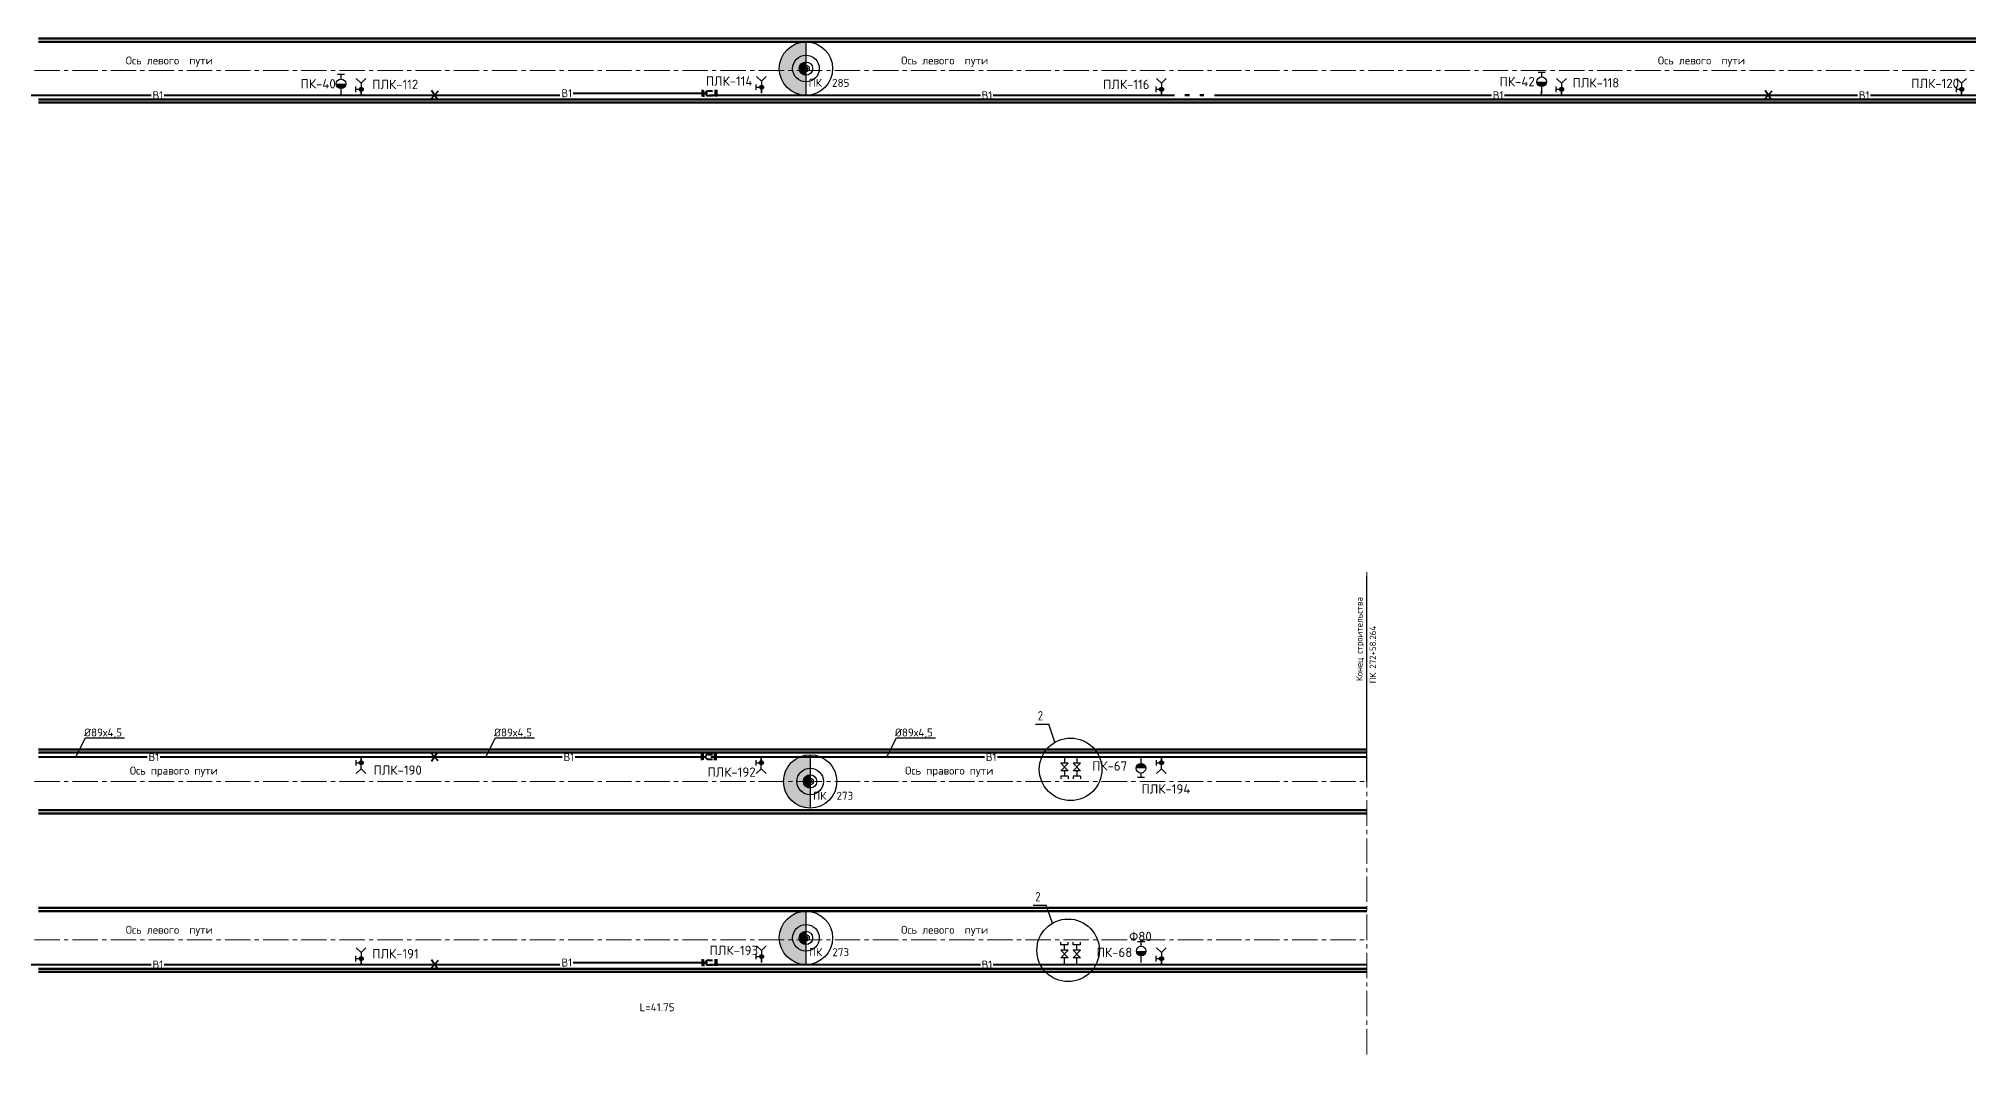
# Paper-space layout 'л2-л8' of a CAD drawing. Header units: millimetres. Extents: x 10032 to 18918, y -3051 to 627.
# Drawn here: x 12753 to 13476, y -206 to 175 of the extents above; entities that cross this region are included whole.
import ezdxf

# ---------------------------------------------------------------- set-up
doc = ezdxf.new("R2010")
doc.units = ezdxf.units.MM
doc.header["$LTSCALE"] = 0.5
doc.linetypes.add('CENTER2', pattern=[28.575, 19.05, -3.175, 3.175, -3.175])
for name, color, linetype in [('1_NADPIS', 7, 'Continuous'), ('3_RAZMER', 7, 'Continuous'), ('3_Текст', 7, 'Continuous'), ('ВК_надписи', 7, 'Continuous'), ('ВК_сети', 4, 'Continuous'), ('ГТ_ПК', 2, 'Continuous'), ('ГТ_ПК @ 0.25', 2, 'Continuous'), ('ГТ_ПК @ 0.5', 2, 'Continuous'), ('ГТ_ПК @ 1', 2, 'Continuous'), ('ГТ_ПК @ 2', 2, 'Continuous'), ('ГТ_ПК @ 4', 2, 'Continuous')]:
    doc.layers.add(name, color=color, linetype=linetype)
for name, color, linetype, lineweight in [('1_PK500', 5, 'Continuous', 35), ('А_Конструкции', 4, 'Continuous', 50), ('А_Текст', 255, 'Continuous', 20), ('АР_Оси', 242, 'CENTER2', 18)]:
    doc.layers.add(name, color=color, linetype=linetype, lineweight=lineweight)
doc.styles.add('RS-3-08', font='romans.shx', dxfattribs={"width": 0.8, "height": 3})
doc.styles.add('Стандарт ММП', font='isocpeur.ttf')

# ---------------------------------------------------------------- blocks, each defined once
blk = doc.blocks.new('ПК')
at = {"layer": 'ГТ_ПК'}
blk.add_hatch(color=0, dxfattribs=at).paths.add_polyline_path([(0, -2.5, 0.414214), (2.5, 0, 0.414214), (0, 2.5)])
at = {"layer": 'ГТ_ПК', "color": 0}
blk.add_line((0, -2.5), (0, 2.5), dxfattribs=at)
blk.add_circle((0, 0), 2.5, dxfattribs=at)
blk = doc.blocks.new('*U661')
at = {"layer": 'ГТ_ПК @ 0.25', "extrusion": (9.32183e-09, 7.72587e-22, 1), "xscale": 0.2500000000000061, "yscale": 0.2500000000000053, "zscale": 0.2500000000000053, "rotation": 180}
blk.add_blockref('ПК', (13040.2, 163.43, 0), dxfattribs=at)
at = {"layer": 'ГТ_ПК @ 0.5', "extrusion": (9.32183e-09, 7.72587e-22, 1), "xscale": 0.5000000000000188, "yscale": 0.5000000000000173, "zscale": 0.5000000000000173, "rotation": 180}
blk.add_blockref('ПК', (13040.2, 163.43, 0), dxfattribs=at)
at = {"layer": 'ГТ_ПК @ 1', "extrusion": (9.32183e-09, 7.72587e-22, 1), "rotation": 179.9999999999641}
blk.add_blockref('ПК', (13040.2, 163.43, 0), dxfattribs=at)
at = {"layer": 'ГТ_ПК @ 2', "extrusion": (9.32183e-09, 7.72587e-22, 1), "xscale": 2.000000000000075, "yscale": 2.000000000000069, "zscale": 2.000000000000069, "rotation": 180}
blk.add_blockref('ПК', (13040.2, 163.43, 0), dxfattribs=at)
at = {"layer": 'ГТ_ПК @ 4', "extrusion": (9.32183e-09, 7.72587e-22, 1), "xscale": 4.000000000000097, "yscale": 4.000000000000085, "zscale": 4.000000000000085, "rotation": 180}
blk.add_blockref('ПК', (13040.2, 163.43, 0), dxfattribs=at)
blk = doc.blocks.new('*U687')
at = {"layer": 'ГТ_ПК @ 0.25', "extrusion": (9.32183e-09, 7.72587e-22, 1), "xscale": 0.2500000000000061, "yscale": 0.2500000000000053, "zscale": 0.2500000000000053, "rotation": 180}
blk.add_blockref('ПК', (13041.76, -103.81, 0), dxfattribs=at)
at = {"layer": 'ГТ_ПК @ 0.5', "extrusion": (9.32183e-09, 7.72587e-22, 1), "xscale": 0.5000000000000188, "yscale": 0.5000000000000173, "zscale": 0.5000000000000173, "rotation": 180}
blk.add_blockref('ПК', (13041.76, -103.81, 0), dxfattribs=at)
at = {"layer": 'ГТ_ПК @ 1', "extrusion": (9.32183e-09, 7.72587e-22, 1), "rotation": 179.9999999999641}
blk.add_blockref('ПК', (13041.76, -103.81, 0), dxfattribs=at)
at = {"layer": 'ГТ_ПК @ 2', "extrusion": (9.32183e-09, 7.72587e-22, 1), "xscale": 2.000000000000075, "yscale": 2.000000000000069, "zscale": 2.000000000000069, "rotation": 180}
blk.add_blockref('ПК', (13041.76, -103.81, 0), dxfattribs=at)
at = {"layer": 'ГТ_ПК @ 4', "extrusion": (9.32183e-09, 7.72587e-22, 1), "xscale": 4.000000000000097, "yscale": 4.000000000000085, "zscale": 4.000000000000085, "rotation": 180}
blk.add_blockref('ПК', (13041.76, -103.81, 0), dxfattribs=at)
blk = doc.blocks.new('*U688')
at = {"layer": 'ГТ_ПК @ 0.25', "extrusion": (9.32183e-09, 7.72587e-22, 1), "xscale": 0.2500000000000061, "yscale": 0.2500000000000053, "zscale": 0.2500000000000053, "rotation": 180}
blk.add_blockref('ПК', (13040.2, -162.44, 0), dxfattribs=at)
at = {"layer": 'ГТ_ПК @ 0.5', "extrusion": (9.32183e-09, 7.72587e-22, 1), "xscale": 0.5000000000000188, "yscale": 0.5000000000000173, "zscale": 0.5000000000000173, "rotation": 180}
blk.add_blockref('ПК', (13040.2, -162.44, 0), dxfattribs=at)
at = {"layer": 'ГТ_ПК @ 1', "extrusion": (9.32183e-09, 7.72587e-22, 1), "rotation": 179.9999999999641}
blk.add_blockref('ПК', (13040.2, -162.44, 0), dxfattribs=at)
at = {"layer": 'ГТ_ПК @ 2', "extrusion": (9.32183e-09, 7.72587e-22, 1), "xscale": 2.000000000000075, "yscale": 2.000000000000069, "zscale": 2.000000000000069, "rotation": 180}
blk.add_blockref('ПК', (13040.2, -162.44, 0), dxfattribs=at)
at = {"layer": 'ГТ_ПК @ 4', "extrusion": (9.32183e-09, 7.72587e-22, 1), "xscale": 4.000000000000097, "yscale": 4.000000000000085, "zscale": 4.000000000000085, "rotation": 180}
blk.add_blockref('ПК', (13040.2, -162.44, 0), dxfattribs=at)

psp = doc.layouts.new('л2-л8')

# ---------------------------------------------------------------- hatches: boundary and pattern name
at = {"layer": 'ВК_сети', "ltscale": 0.5}
h = psp.add_hatch(color=1, dxfattribs=at)
h.paths.add_polyline_path([(12864.1084, 157.707), (12867.7084, 157.707, -0.09159777), (12867.5896, 157.0639), (12864.2273, 157.0639, -0.09159777)])
h.paths.add_polyline_path([(12864.2273, 157.0639), (12867.5896, 157.0639, -0.68812614)])
h = psp.add_hatch(color=1, dxfattribs=at)
h.paths.add_polyline_path([(12864.1084, 157.707), (12867.7084, 157.707, -0.09159777), (12867.5896, 157.0639), (12864.2273, 157.0639, -0.09159777)])
h.paths.add_polyline_path([(12864.2273, 157.0639), (12867.5896, 157.0639, -0.68812614)])
h = psp.add_hatch(color=5, dxfattribs=at)
h.paths.add_polyline_path([(12874.2201, 155.6481, -0.41421356), (12873.4701, 154.8981), (12873.4701, 155.6481)])
h.paths.add_polyline_path([(12874.2201, 155.6481), (12873.4701, 155.6481), (12873.4701, 156.3981, -0.41421356)])
h.paths.add_polyline_path([(12873.4701, 155.6481), (12873.4701, 154.8981, -0.58408052), (12872.8282, 156.0361)])
h.paths.add_polyline_path([(12873.4701, 156.3981), (12873.4701, 155.6481), (12872.8282, 156.0361, -0.26256208)])
h = psp.add_hatch(color=5, dxfattribs=at)
h.paths.add_polyline_path([(12874.2201, 155.6481, -0.41421356), (12873.4701, 154.8981), (12873.4701, 155.6481)])
h.paths.add_polyline_path([(12874.2201, 155.6481), (12873.4701, 155.6481), (12873.4701, 156.3981, -0.41421356)])
h.paths.add_polyline_path([(12873.4701, 155.6481), (12873.4701, 154.8981, -0.58408052), (12872.8282, 156.0361)])
h.paths.add_polyline_path([(12873.4701, 156.3981), (12873.4701, 155.6481), (12872.8282, 156.0361, -0.26256208)])
h = psp.add_hatch(color=5, dxfattribs=at)
h.paths.add_polyline_path([(13024.3027, 156.4233, -0.41421356), (13023.5527, 155.6733), (13023.5527, 156.4233)])
h.paths.add_polyline_path([(13024.3027, 156.4233), (13023.5527, 156.4233), (13023.5527, 157.1733, -0.41421356)])
h.paths.add_polyline_path([(13023.5527, 156.4233), (13023.5527, 155.6733, -0.58408052), (13022.9108, 156.8113)])
h.paths.add_polyline_path([(13023.5527, 157.1733), (13023.5527, 156.4233), (13022.9108, 156.8113, -0.26256208)])
h = psp.add_hatch(color=5, dxfattribs=at)
h.paths.add_polyline_path([(13174.2201, 155.6481, -0.41421356), (13173.4701, 154.8981), (13173.4701, 155.6481)])
h.paths.add_polyline_path([(13174.2201, 155.6481), (13173.4701, 155.6481), (13173.4701, 156.3981, -0.41421356)])
h.paths.add_polyline_path([(13173.4701, 155.6481), (13173.4701, 154.8981, -0.58408052), (13172.8282, 156.0361)])
h.paths.add_polyline_path([(13173.4701, 156.3981), (13173.4701, 155.6481), (13172.8282, 156.0361, -0.26256208)])
h = psp.add_hatch(color=1, dxfattribs=at)
h.paths.add_polyline_path([(13314.191, 158.4823), (13317.791, 158.4823, -0.09159777), (13317.6722, 157.8392), (13314.3099, 157.8392, -0.09159777)])
h.paths.add_polyline_path([(13314.3099, 157.8392), (13317.6722, 157.8392, -0.68812614)])
h = psp.add_hatch(color=1, dxfattribs=at)
h.paths.add_polyline_path([(13314.191, 158.4823), (13317.791, 158.4823, -0.09159777), (13317.6722, 157.8392), (13314.3099, 157.8392, -0.09159777)])
h.paths.add_polyline_path([(13314.3099, 157.8392), (13317.6722, 157.8392, -0.68812614)])
h = psp.add_hatch(color=5, dxfattribs=at)
h.paths.add_polyline_path([(13324.2201, 155.6481, -0.41421356), (13323.4701, 154.8981), (13323.4701, 155.6481)])
h.paths.add_polyline_path([(13324.2201, 155.6481), (13323.4701, 155.6481), (13323.4701, 156.3981, -0.41421356)])
h.paths.add_polyline_path([(13323.4701, 155.6481), (13323.4701, 154.8981, -0.58408052), (13322.8282, 156.0361)])
h.paths.add_polyline_path([(13323.4701, 156.3981), (13323.4701, 155.6481), (13322.8282, 156.0361, -0.26256208)])
h = psp.add_hatch(color=5, dxfattribs=at)
h.paths.add_polyline_path([(13474.2201, 155.6481, -0.41421356), (13473.4701, 154.8981), (13473.4701, 155.6481)])
h.paths.add_polyline_path([(13474.2201, 155.6481), (13473.4701, 155.6481), (13473.4701, 156.3981, -0.41421356)])
h.paths.add_polyline_path([(13473.4701, 155.6481), (13473.4701, 154.8981, -0.58408052), (13472.8282, 156.0361)])
h.paths.add_polyline_path([(13473.4701, 156.3981), (13473.4701, 155.6481), (13472.8282, 156.0361, -0.26256208)])
h = psp.add_hatch(color=5, dxfattribs=at)
h.paths.add_polyline_path([(12874.2201, -96.8013, 0.41421356), (12873.4701, -96.0513), (12873.4701, -96.8013)])
h.paths.add_polyline_path([(12874.2201, -96.8013), (12873.4701, -96.8013), (12873.4701, -97.5513, 0.41421356)])
h.paths.add_polyline_path([(12873.4701, -96.8013), (12873.4701, -96.0513, 0.58408052), (12872.8282, -97.1893)])
h.paths.add_polyline_path([(12873.4701, -97.5513), (12873.4701, -96.8013), (12872.8282, -97.1893, 0.26256208)])
h = psp.add_hatch(color=5, dxfattribs=at)
h.paths.add_polyline_path([(13024.2201, -96.8013, 0.41421356), (13023.4701, -96.0513), (13023.4701, -96.8013)])
h.paths.add_polyline_path([(13024.2201, -96.8013), (13023.4701, -96.8013), (13023.4701, -97.5513, 0.41421356)])
h.paths.add_polyline_path([(13023.4701, -96.8013), (13023.4701, -96.0513, 0.58408052), (13022.8282, -97.1893)])
h.paths.add_polyline_path([(13023.4701, -97.5513), (13023.4701, -96.8013), (13022.8282, -97.1893, 0.26256208)])
h = psp.add_hatch(color=1, dxfattribs=at)
h.paths.add_polyline_path([(13163.9584, -98.8603), (13167.5584, -98.8603, 0.09159777), (13167.4396, -98.2171), (13164.0773, -98.2171, 0.09159777)])
h.paths.add_polyline_path([(13164.0773, -98.2171), (13167.4396, -98.2171, 0.68812614)])
h = psp.add_hatch(color=1, dxfattribs=at)
h.paths.add_polyline_path([(13163.9584, -98.8603), (13167.5584, -98.8603, 0.09159777), (13167.4396, -98.2171), (13164.0773, -98.2171, 0.09159777)])
h.paths.add_polyline_path([(13164.0773, -98.2171), (13167.4396, -98.2171, 0.68812614)])
h = psp.add_hatch(color=5, dxfattribs=at)
h.paths.add_polyline_path([(13174.2201, -96.8013, 0.41421356), (13173.4701, -96.0513), (13173.4701, -96.8013)])
h.paths.add_polyline_path([(13174.2201, -96.8013), (13173.4701, -96.8013), (13173.4701, -97.5513, 0.41421356)])
h.paths.add_polyline_path([(13173.4701, -96.8013), (13173.4701, -96.0513, 0.58408052), (13172.8282, -97.1893)])
h.paths.add_polyline_path([(13173.4701, -97.5513), (13173.4701, -96.8013), (13172.8282, -97.1893, 0.26256208)])
h = psp.add_hatch(color=5, dxfattribs=at)
h.paths.add_polyline_path([(12874.2201, -170.2246, -0.41421356), (12873.4701, -170.9746), (12873.4701, -170.2246)])
h.paths.add_polyline_path([(12874.2201, -170.2246), (12873.4701, -170.2246), (12873.4701, -169.4746, -0.41421356)])
h.paths.add_polyline_path([(12873.4701, -170.2246), (12873.4701, -170.9746, -0.58408052), (12872.8282, -169.8366)])
h.paths.add_polyline_path([(12873.4701, -169.4746), (12873.4701, -170.2246), (12872.8282, -169.8366, -0.26256208)])
h = psp.add_hatch(color=5, dxfattribs=at)
h.paths.add_polyline_path([(12874.2201, -170.2246, -0.41421356), (12873.4701, -170.9746), (12873.4701, -170.2246)])
h.paths.add_polyline_path([(12874.2201, -170.2246), (12873.4701, -170.2246), (12873.4701, -169.4746, -0.41421356)])
h.paths.add_polyline_path([(12873.4701, -170.2246), (12873.4701, -170.9746, -0.58408052), (12872.8282, -169.8366)])
h.paths.add_polyline_path([(12873.4701, -169.4746), (12873.4701, -170.2246), (12872.8282, -169.8366, -0.26256208)])
h = psp.add_hatch(color=5, dxfattribs=at)
h.paths.add_polyline_path([(13024.3027, -169.4493, -0.41421356), (13023.5527, -170.1993), (13023.5527, -169.4493)])
h.paths.add_polyline_path([(13024.3027, -169.4493), (13023.5527, -169.4493), (13023.5527, -168.6993, -0.41421356)])
h.paths.add_polyline_path([(13023.5527, -169.4493), (13023.5527, -170.1993, -0.58408052), (13022.9108, -169.0613)])
h.paths.add_polyline_path([(13023.5527, -168.6993), (13023.5527, -169.4493), (13022.9108, -169.0613, -0.26256208)])
h = psp.add_hatch(color=1, dxfattribs=at)
h.paths.add_polyline_path([(13164.041, -167.3904), (13167.641, -167.3904, -0.09159777), (13167.5222, -168.0335), (13164.1599, -168.0335, -0.09159777)])
h.paths.add_polyline_path([(13164.1599, -168.0335), (13167.5222, -168.0335, -0.68812614)])
h = psp.add_hatch(color=1, dxfattribs=at)
h.paths.add_polyline_path([(13164.041, -167.3904), (13167.641, -167.3904, -0.09159777), (13167.5222, -168.0335), (13164.1599, -168.0335, -0.09159777)])
h.paths.add_polyline_path([(13164.1599, -168.0335), (13167.5222, -168.0335, -0.68812614)])
h = psp.add_hatch(color=5, dxfattribs=at)
h.paths.add_polyline_path([(13174.2201, -170.2246, -0.41421356), (13173.4701, -170.9746), (13173.4701, -170.2246)])
h.paths.add_polyline_path([(13174.2201, -170.2246), (13173.4701, -170.2246), (13173.4701, -169.4746, -0.41421356)])
h.paths.add_polyline_path([(13173.4701, -170.2246), (13173.4701, -170.9746, -0.58408052), (13172.8282, -169.8366)])
h.paths.add_polyline_path([(13173.4701, -169.4746), (13173.4701, -170.2246), (13172.8282, -169.8366, -0.26256208)])

# ---------------------------------------------------------------- linework, layer by layer
at = {"layer": '3_RAZMER', "lineweight": 18}
psp.add_line((13189.3957, 153.4676, -0.0001), (13187.8761, 153.4676, -0.0001), dxfattribs=at)
at = {"layer": 'Defpoints', "color": 5, "linetype": 'Continuous', "lineweight": 30}
for p, q in [((12865.9084, 153.4681, 0), (12865.9084, 157.5661, 0)), ((13250.4384, -103.8129), (13250.4384, -26.9058))]:
    psp.add_line(p, q, dxfattribs=at)
at = {"layer": 'Defpoints', "color": 6, "linetype": 'Continuous', "lineweight": 50, "elevation": 0}
for points in [[(13182.2532, 153.4681), (13183.936, 153.4681)], [(13182.2532, 153.4681), (13183.936, 153.4681)], [(13182.2532, 153.4681), (13183.936, 153.4681)], [(13182.2532, 153.4676), (13183.936, 153.4676)], [(13182.2532, 153.4676), (13183.936, 153.4676)], [(13187.8761, 153.4681), (13189.3957, 153.4681)], [(13187.8761, 153.4681), (13189.3957, 153.4681)], [(13187.8761, 153.4681), (13189.3957, 153.4681)], [(13187.8761, 153.4676), (13189.3957, 153.4676)], [(13187.8761, 153.4676), (13189.3957, 153.4676)]]:
    psp.add_lwpolyline(points, dxfattribs=at)
at = {"layer": 'А_Конструкции'}
for p, q in [((13541.7584, 174.6597), (12752.5449, 174.6597)), ((13541.7584, 173.4597), (12752.5449, 173.4597)), ((13541.7584, 151.8597), (12752.5449, 151.8597)), ((13541.7584, 150.6597), (12752.5449, 150.6597)), ((13250.3969, -91.8129), (12752.5449, -91.8129)), ((13250.3969, -93.0129), (12752.5449, -93.0129)), ((13250.3969, -114.6129), (12752.5449, -114.6129)), ((13250.3969, -115.8129), (12752.5449, -115.8129)), ((13250.3969, -151.213), (12752.5449, -151.213)), ((13250.3969, -152.413), (12752.5449, -152.413)), ((13250.3969, -174.013), (12752.5449, -174.013)), ((13250.3969, -175.213), (12752.5449, -175.213))]:
    psp.add_line(p, q, dxfattribs=at)
at = {"layer": 'АР_Оси', "color": 7}
for p, q in [((12750.9884, 162.6597), (13541.7584, 162.6597)), ((13250.3969, -206.1235), (13250.3969, -25.3127)), ((12750.9884, -103.8129), (13250.3969, -103.8129)), ((12750.9884, -163.213), (13250.3969, -163.213))]:
    psp.add_line(p, q, dxfattribs=at)
at = {"layer": 'ВК_надписи', "color": 2, "ltscale": 0.5}
for p, q in [((13126.2667, -82.3259, -5.1623), (13131.2067, -82.3259, -5.1623)), ((13133.4967, -89.1204, -5.1623), (13131.2067, -82.3259, -5.1623)), ((13125.3504, -150.1668, 0), (13130.2904, -150.1668, 0)), ((13132.5804, -156.9613, 0), (13130.2904, -150.1668, 0))]:
    psp.add_line(p, q, dxfattribs=at)
at = {"layer": 'ВК_надписи'}
for p, q in [((12766.506, -94.6214, 0), (12770.1657, -87.4237, 0)), ((12770.1657, -87.4237, 0), (12784.8052, -87.4237, 0)), ((12920.176, -94.6214, 0), (12923.8357, -87.4237, 0)), ((12923.8357, -87.4237, 0), (12938.4752, -87.4237, 0)), ((13070.4482, -94.6214, 0), (13074.108, -87.4237, 0)), ((13074.108, -87.4237, 0), (13088.7474, -87.4237, 0))]:
    psp.add_line(p, q, dxfattribs=at)
at = {"layer": 'ВК_сети', "color": 1, "ltscale": 0.5}
for p, q in [((12867.2503, 161.16, 0), (12864.5665, 161.16, 0)), ((12867.2503, 161.16, 0), (12864.5665, 161.16, 0)), ((12865.9084, 159.507, 0), (12865.9084, 161.16, 0)), ((12865.9084, 159.507, 0), (12865.9084, 161.16, 0)), ((13317.3329, 161.9353, 0), (13314.6491, 161.9353, 0)), ((13317.3329, 161.9353, 0), (13314.6491, 161.9353, 0)), ((13315.991, 160.2823, 0), (13315.991, 161.9353, 0)), ((13315.991, 160.2823, 0), (13315.991, 161.9353, 0)), ((12865.9084, 153.4682, 0), (12865.9084, 155.907, 0)), ((12865.9084, 153.4682, 0), (12865.9084, 155.907, 0)), ((13315.9084, 153.4681, 0), (13315.991, 156.6823, 0)), ((13315.991, 154.2434, 0), (13315.991, 156.6823, 0)), ((13165.7584, -94.6214, 0), (13165.7584, -97.0603, 0)), ((13165.7584, -94.6214, 0), (13165.7584, -97.0603, 0)), ((13165.7584, -100.6603, 0), (13165.7584, -102.3132, 0)), ((13165.7584, -100.6603, 0), (13165.7584, -102.3132, 0)), ((13167.1003, -102.3132, 0), (13164.4165, -102.3132, 0)), ((13167.1003, -102.3132, 0), (13164.4165, -102.3132, 0)), ((13167.1829, -163.9374, 0), (13164.4991, -163.9374, 0)), ((13167.1829, -163.9374, 0), (13164.4991, -163.9374, 0)), ((13165.841, -165.5904, 0), (13165.841, -163.9374, 0)), ((13165.841, -165.5904, 0), (13165.841, -163.9374, 0)), ((13165.841, -171.6293, 0), (13165.841, -169.1904, 0)), ((13165.841, -171.6293, 0), (13165.841, -169.1904, 0))]:
    psp.add_line(p, q, dxfattribs=at)
at = {"layer": 'ВК_сети', "color": 5, "ltscale": 0.5}
for p, q in [((12873.4084, 157.9068, 0), (12871.5842, 159.731, 0)), ((12873.4084, 157.9068, 0), (12871.5842, 159.731, 0)), ((12873.4084, 157.9068, 0), (12875.2326, 159.731, 0)), ((12873.4084, 157.9068, 0), (12875.2326, 159.731, 0)), ((13023.491, 158.6821, 0), (13021.6669, 160.5063, 0)), ((13023.491, 158.6821, 0), (13025.3152, 160.5063, 0)), ((13173.4084, 157.9068, 0), (13171.5842, 159.731, 0)), ((13173.4084, 157.9068, 0), (13175.2326, 159.731, 0)), ((13323.4084, 157.9068, 0), (13321.5843, 159.731, 0)), ((13323.4084, 157.9068, 0), (13325.2326, 159.731, 0)), ((13473.4084, 157.9068, 0), (13471.5843, 159.731, 0)), ((13473.4084, 157.9068, 0), (13475.2326, 159.731, 0)), ((12871.4405, 154.6164, 0), (12871.4405, 156.6782, 0)), ((12871.4405, 154.6164, 0), (12871.4405, 156.6782, 0)), ((12871.4405, 155.6473, 0), (12873.4701, 155.6473, 0)), ((12871.4405, 155.6473, 0), (12873.4701, 155.6473, 0)), ((12873.4084, 157.9068, 0), (12873.4084, 153.4681, 0)), ((12873.4084, 157.9068, 0), (12873.4084, 153.4681, 0)), ((13021.5231, 155.3916, 0), (13021.5231, 157.4535, 0)), ((13021.5231, 156.4226, 0), (13023.5527, 156.4226, 0)), ((13023.491, 158.6821, 0), (13023.491, 154.2434, 0)), ((13171.4405, 154.6164, 0), (13171.4405, 156.6782, 0)), ((13171.4405, 155.6473, 0), (13173.4701, 155.6473, 0)), ((13173.4084, 157.9068, 0), (13173.4084, 153.4681, 0)), ((13321.4405, 154.6164, 0), (13321.4405, 156.6782, 0)), ((13321.4405, 155.6473, 0), (13323.4701, 155.6473, 0)), ((13323.4084, 157.9068, 0), (13323.4084, 153.4681, 0)), ((13471.4405, 154.6164, 0), (13471.4405, 156.6782, 0)), ((13471.4405, 155.6473, 0), (13473.4701, 155.6473, 0)), ((13473.4084, 157.9068, 0), (13473.4084, 153.4681, 0)), ((12871.4405, -95.7697, 0), (12871.4405, -97.8315, 0)), ((12871.4405, -96.8006, 0), (12873.4701, -96.8006, 0)), ((12873.4084, -99.0601, 0), (12871.5842, -100.8843, 0)), ((12873.4084, -99.0601, 0), (12873.4084, -94.6214, 0)), ((12873.4084, -99.0601, 0), (12875.2326, -100.8843, 0)), ((13021.4405, -95.7697, 0), (13021.4405, -97.8315, 0)), ((13021.4405, -96.8006, 0), (13023.4701, -96.8006, 0)), ((13023.4084, -99.0601, 0), (13021.5842, -100.8843, 0)), ((13023.4084, -99.0601, 0), (13023.4084, -94.6214, 0)), ((13023.4084, -99.0601, 0), (13025.2326, -100.8843, 0)), ((13171.4405, -95.7697, 0), (13171.4405, -97.8315, 0)), ((13171.4405, -96.8006, 0), (13173.4701, -96.8006, 0)), ((13173.4084, -99.0601, 0), (13171.5842, -100.8843, 0)), ((13173.4084, -99.0601, 0), (13173.4084, -94.6214, 0)), ((13173.4084, -99.0601, 0), (13175.2326, -100.8843, 0)), ((12873.4084, -167.9658, 0), (12871.5842, -166.1416, 0)), ((12873.4084, -167.9658, 0), (12871.5842, -166.1416, 0)), ((12873.4084, -167.9658, 0), (12875.2326, -166.1416, 0)), ((12873.4084, -167.9658, 0), (12875.2326, -166.1416, 0)), ((13023.491, -167.1905, 0), (13021.6669, -165.3663, 0)), ((13023.491, -167.1905, 0), (13025.3152, -165.3663, 0)), ((13173.4084, -167.9658, 0), (13171.5842, -166.1416, 0)), ((13173.4084, -167.9658, 0), (13175.2326, -166.1416, 0)), ((12871.4405, -171.2562, 0), (12871.4405, -169.1944, 0)), ((12871.4405, -171.2562, 0), (12871.4405, -169.1944, 0)), ((12871.4405, -170.2253, 0), (12873.4701, -170.2253, 0)), ((12871.4405, -170.2253, 0), (12873.4701, -170.2253, 0)), ((12873.4084, -167.9658, 0), (12873.4084, -172.4045, 0)), ((12873.4084, -167.9658, 0), (12873.4084, -172.4045, 0)), ((13021.5231, -170.481, 0), (13021.5231, -168.4191, 0)), ((13021.5231, -169.4501, 0), (13023.5527, -169.4501, 0)), ((13023.491, -167.1905, 0), (13023.491, -171.6293, 0)), ((13171.4405, -171.2562, 0), (13171.4405, -169.1944, 0)), ((13171.4405, -170.2253, 0), (13173.4701, -170.2253, 0)), ((13173.4084, -167.9658, 0), (13173.4084, -172.4045, 0))]:
    psp.add_line(p, q, dxfattribs=at)
at = {"layer": 'ВК_сети', "color": 1, "lineweight": 30, "ltscale": 0.5}
for p, q in [((12865.9084, 156.4296, -0.0001), (12865.3911, 156.4334, -0.0001)), ((12865.9084, 156.4296, -0.0001), (12865.3911, 156.4334, -0.0001)), ((12865.9055, 156.0276, -0.0001), (12865.9084, 156.4296, -0.0001)), ((12865.9055, 156.0276, -0.0001), (12865.9084, 156.4296, -0.0001)), ((12865.9084, 156.4296, -0.0001), (12866.4258, 156.4258, -0.0001)), ((12865.9084, 156.4296, -0.0001), (12866.4258, 156.4258, -0.0001)), ((13315.991, 157.2049, -0.0001), (13315.4737, 157.2087, -0.0001)), ((13315.991, 157.2049, -0.0001), (13315.4737, 157.2087, -0.0001)), ((13315.9881, 156.8029, -0.0001), (13315.991, 157.2049, -0.0001)), ((13315.9881, 156.8029, -0.0001), (13315.991, 157.2049, -0.0001)), ((13315.991, 157.2049, -0.0001), (13316.5084, 157.201, -0.0001)), ((13315.991, 157.2049, -0.0001), (13316.5084, 157.201, -0.0001)), ((13165.7584, -97.5828, -0.0001), (13165.2411, -97.5867, -0.0001)), ((13165.7584, -97.5828, -0.0001), (13165.2411, -97.5867, -0.0001)), ((13165.7555, -97.1808, -0.0001), (13165.7584, -97.5828, -0.0001)), ((13165.7555, -97.1808, -0.0001), (13165.7584, -97.5828, -0.0001)), ((13165.7584, -97.5828, -0.0001), (13166.2758, -97.579, -0.0001)), ((13165.7584, -97.5828, -0.0001), (13166.2758, -97.579, -0.0001)), ((13165.841, -168.6678, -0.0001), (13165.3237, -168.664, -0.0001)), ((13165.841, -168.6678, -0.0001), (13165.3237, -168.664, -0.0001)), ((13165.8381, -169.0698, -0.0001), (13165.841, -168.6678, -0.0001)), ((13165.8381, -169.0698, -0.0001), (13165.841, -168.6678, -0.0001)), ((13165.841, -168.6678, -0.0001), (13166.3584, -168.6717, -0.0001)), ((13165.841, -168.6678, -0.0001), (13166.3584, -168.6717, -0.0001))]:
    psp.add_line(p, q, dxfattribs=at)
at = {"layer": 'ВК_сети', "color": 1, "lineweight": 30, "ltscale": 0.5, "extrusion": (-3.27269e-07, -1.1423e-06, 1)}
for p, q in [((12873.4084, 153.4681, 0), (12873.4084, 156.423, 0)), ((12873.4084, 153.4681, 0), (12873.4084, 156.423, 0)), ((13023.491, 154.2434, 0), (13023.491, 157.1983, 0)), ((13173.4084, 153.4681, 0), (13173.4084, 156.423, 0)), ((13323.4084, 153.4681, 0), (13323.4084, 156.423, 0)), ((13473.4084, 153.4681, 0), (13473.4084, 156.423, 0)), ((12873.4084, -172.4045, 0), (12873.4084, -169.4496, 0)), ((12873.4084, -172.4045, 0), (12873.4084, -169.4496, 0)), ((13023.491, -171.6293, 0), (13023.491, -168.6744, 0)), ((13173.4084, -172.4045, 0), (13173.4084, -169.4496, 0))]:
    psp.add_line(p, q, dxfattribs=at)
at = {"layer": 'ВК_сети', "color": 5, "lineweight": 40, "ltscale": 0.5}
for p, q in [((12902.2865, 154.9639, 0), (12899.5304, 151.9723, 0)), ((12902.042, 151.7795, 0), (12899.7748, 155.1567, 0)), ((13001.2274, 155.4008, 0), (13001.2578, 152.9183, 0)), ((13001.7238, 155.3408, 0), (13001.7542, 152.8583, 0)), ((13003.5469, 155.0854, 0), (13005.2178, 155.1059, 0)), ((13003.5689, 153.2905, 0), (13005.2398, 153.311, 0)), ((13006.127, 155.4609, 0), (13006.1574, 152.9784, 0)), ((13006.6234, 155.4008, 0), (13006.6538, 152.9183, 0)), ((13402.2865, 154.9639, 0), (13399.5304, 151.9723, 0)), ((13402.042, 151.7795, 0), (13399.7748, 155.1567, 0)), ((12902.2865, -96.1172, 0), (12899.5304, -93.1256, 0)), ((12902.042, -92.9328, 0), (12899.7748, -96.31, 0)), ((13001.1448, -95.7789, 0), (13001.1752, -93.2964, 0)), ((13001.6412, -95.7188, 0), (13001.6716, -93.2363, 0)), ((13003.4863, -93.6685, 0), (13005.1572, -93.689, 0)), ((13006.0444, -95.8389, 0), (13006.0748, -93.3564, 0)), ((13006.5407, -95.7789, 0), (13006.5712, -93.2964, 0)), ((13003.4643, -95.4634, 0), (13005.1352, -95.4839, 0)), ((12902.2865, -170.9087, 0), (12899.5304, -173.9003, 0)), ((12902.042, -174.0932, 0), (12899.7748, -170.7159, 0)), ((13001.2274, -170.4718, 0), (13001.2578, -172.9543, 0)), ((13001.7238, -170.5319, 0), (13001.7542, -173.0144, 0)), ((13003.5469, -170.7872, 0), (13005.2178, -170.7668, 0)), ((13003.5689, -172.5821, 0), (13005.2398, -172.5616, 0)), ((13006.127, -170.4118, 0), (13006.1574, -172.8943, 0)), ((13006.6234, -170.4718, 0), (13006.6538, -172.9543, 0))]:
    psp.add_line(p, q, dxfattribs=at)
at = {"layer": 'ВК_сети', "color": 5, "lineweight": 60, "ltscale": 0.5}
for p, q in [((13187.8761, 153.4676, 0), (13189.3957, 153.4676, 0)), ((13187.8761, 153.4671, 0), (13189.3957, 153.4671, 0))]:
    psp.add_line(p, q, dxfattribs=at)
at = {"layer": 'ВК_сети', "color": 1, "lineweight": 60, "ltscale": 0.5}
psp.add_line((13187.8761, 153.4676, 0), (13189.3957, 153.4676, 0), dxfattribs=at)
at = {"layer": 'ВК_сети', "color": 1, "lineweight": 30, "ltscale": 0.5, "extrusion": (-3.27269e-07, 1.1423e-06, 1)}
for p, q in [((12873.4084, -94.6214, 0), (12873.4084, -97.5763, 0)), ((13023.4084, -94.6214, 0), (13023.4084, -97.5763, 0)), ((13173.4084, -94.6214, 0), (13173.4084, -97.5763, 0))]:
    psp.add_line(p, q, dxfattribs=at)
at = {"layer": 'ВК_сети', "color": 2, "lineweight": 30, "ltscale": 0.5}
for p, q in [((13135.6991, -99.7982, -2.5811), (13138.4991, -96.9982, -2.5811)), ((13138.4991, -99.7982, -2.5811), (13135.6991, -96.9982, -2.5811)), ((13138.4991, -96.9982, -2.5811), (13135.6991, -96.9982, -2.5811)), ((13138.4991, -99.7982, -2.5811), (13135.6991, -99.7982, -2.5811)), ((13137.0991, -94.5398, -2.5811), (13137.0991, -96.9981, -2.5811)), ((13137.0991, -99.7982, -2.5811), (13137.0991, -101.7982, -2.5811)), ((13140.3317, -99.7982, -2.5811), (13143.1317, -96.9982, -2.5811)), ((13143.1317, -99.7982, -2.5811), (13140.3317, -96.9982, -2.5811)), ((13143.1317, -96.9982, -2.5811), (13140.3317, -96.9982, -2.5811)), ((13143.1317, -99.7982, -2.5811), (13140.3317, -99.7982, -2.5811)), ((13141.7317, -94.5398, -2.5811), (13141.7317, -96.9981, -2.5811)), ((13141.7317, -99.7982, -2.5811), (13141.7317, -101.7982, -2.5811)), ((13138.4991, -101.7982, -2.5811), (13135.6991, -101.7982, -2.5811)), ((13135.6991, -101.7982, -2.5811), (13135.6991, -102.7982, -2.5811)), ((13138.4991, -101.7982, -2.5811), (13138.4991, -102.7982, -2.5811)), ((13143.1317, -101.7982, -2.5811), (13140.3317, -101.7982, -2.5811)), ((13140.3317, -101.7982, -2.5811), (13140.3317, -102.7982, -2.5811)), ((13143.1317, -101.7982, -2.5811), (13143.1317, -102.7982, -2.5811)), ((13135.6991, -165.0654), (13135.6991, -164.0654)), ((13138.4991, -165.0654), (13135.6991, -165.0654)), ((13137.0991, -167.0654), (13137.0991, -165.0654)), ((13138.4991, -165.0654), (13138.4991, -164.0654)), ((13140.3317, -165.0654), (13140.3317, -164.0654)), ((13143.1317, -165.0654), (13140.3317, -165.0654)), ((13141.7317, -167.0654), (13141.7317, -165.0654)), ((13143.1317, -165.0654), (13143.1317, -164.0654)), ((13135.6991, -167.0654), (13138.4991, -169.8654)), ((13138.4991, -167.0654), (13135.6991, -169.8654)), ((13138.4991, -167.0654), (13135.6991, -167.0654)), ((13138.4991, -169.8654, 2.5811), (13135.6991, -169.8654, 2.5811)), ((13137.1259, -172.4046, 0), (13137.1259, -169.8654, 2.5811)), ((13143.1316, -169.8654, 2.5811), (13140.3316, -169.8654, 2.5811)), ((13140.3317, -167.0654), (13143.1317, -169.8654)), ((13143.1317, -167.0654), (13140.3317, -169.8654)), ((13143.1317, -167.0654), (13140.3317, -167.0654)), ((13141.7584, -172.4046, 0), (13141.7584, -169.8654, 2.5811))]:
    psp.add_line(p, q, dxfattribs=at)
at = {"layer": 'ВК_сети', "color": 2, "lineweight": 40, "ltscale": 0.5, "elevation": 0}
for points in [[(12647.8733, 153.4681), (12752.5449, 153.4681)], [(12752.5449, 153.4681), (12794.7934, 153.4681)], [(12799.5936, 153.4681), (12947.9889, 153.4681)], [(12952.8718, 154.2433), (13003.2748, 154.2433)], [(13004.0065, 153.4681), (13105.5924, 153.4681)], [(13110.3926, 153.4681), (13178.313, 153.4681)], [(13193.3359, 153.4681), (13297.1846, 153.4681)], [(13301.9849, 153.4681), (13434.3958, 153.4681)], [(13439.196, 153.4681), (13528.6147, 153.4681)], [(12752.5449, -94.6214), (12793.2761, -94.6214)], [(12798.0764, -94.6214), (12948.8679, -94.6214)], [(12953.6681, -94.6214), (13002.9709, -94.6214)], [(13004.4871, -94.6214), (13107.144, -94.6214)], [(13111.9442, -94.6214), (13250.4384, -94.6214)], [(12647.8733, -172.4046), (12752.5449, -172.4046)], [(12752.5449, -172.4046), (12794.7934, -172.4046)], [(12799.5936, -172.4046), (12947.9889, -172.4046)], [(12952.8718, -171.6293), (13003.2748, -171.6293)], [(13004.0065, -172.4046), (13105.5924, -172.4046)], [(13110.3926, -172.4046), (13193.3359, -172.4046)], [(13193.3359, -172.4046), (13250.3969, -172.4046)]]:
    psp.add_lwpolyline(points, dxfattribs=at)
at = {"layer": 'ВК_сети', "color": 1, "ltscale": 0.5}
for centre in [(12865.9084, 157.707, 0), (12865.9084, 157.707, 0), (13315.991, 158.4823, 0), (13315.991, 158.4823, 0), (13165.7584, -98.8603, 0), (13165.7584, -98.8603, 0), (13165.841, -167.3904, 0), (13165.841, -167.3904, 0)]:
    psp.add_circle(centre, 1.8, dxfattribs=at)
at = {"layer": 'ВК_сети', "color": 5, "ltscale": 0.5}
for centre in [(12873.4701, 155.6481, 0), (12873.4701, 155.6481, 0), (13023.5527, 156.4233, 0), (13173.4701, 155.6481, 0), (13323.4701, 155.6481, 0), (13473.4701, 155.6481, 0), (12873.4701, -96.8013, 0), (13023.4701, -96.8013, 0), (13173.4701, -96.8013, 0), (12873.4701, -170.2246, 0), (12873.4701, -170.2246, 0), (13023.5527, -169.4493, 0), (13173.4701, -170.2246, 0)]:
    psp.add_circle(centre, 0.75, dxfattribs=at)
at = {"layer": 'ВК_сети', "color": 2, "lineweight": 30}
for centre in [(13139.3858, -99.2573, -5.1623), (13138.4695, -167.0982, 0)]:
    psp.add_circle(centre, 11.7234, dxfattribs=at)
at = {"layer": 'ВК_сети', "color": 5, "lineweight": 40, "ltscale": 0.5}
for centre, start, end in [((13003.491, 154.1871, 0), 86.4425808, 274.9618328), ((13003.4084, -94.5652, 0), 85.0381672, 273.5574192), ((13003.491, -171.6855, 0), 86.4425808, 274.9618328)]:
    psp.add_arc(centre, 0.9, start, end, dxfattribs=at)

# ---------------------------------------------------------------- block references
at = {"layer": 'ГТ_ПК', "color": 6, "linetype": 'Continuous', "lineweight": 120}
for name in ['*U661', '*U687', '*U688']:
    psp.add_blockref(name, (0, 0), dxfattribs=at)

# ---------------------------------------------------------------- texts
at = {"layer": '1_NADPIS', "color": 1, "linetype": 'Continuous', "style": 'Стандарт ММП'}
for s, p in [('ПК-40', (12850.7388, 155.9594, 0)), ('ПК-42', (13300.2121, 156.7761, 0)), ('ПК-67', (13147.4554, -99.7461)), ('ПК-68', (13149.1809, -169.6339, 0))]:
    psp.add_text(s, height=3.5, rotation=360, dxfattribs=at).set_placement(p)
at = {"layer": '1_NADPIS', "linetype": 'Continuous', "style": 'Стандарт ММП'}
for s, p in [('ПЛК-112', (12877.5873, 155.74, 0)), ('ПЛК-114', (13002.6379, 156.9866, 0)), ('ПЛК-116', (13151.5629, 155.7439, 0)), ('ПЛК-118', (13327.5658, 156.3311, 0)), ('ПЛК-120', (13454.5382, 156.0811, 0)), ('ПЛК-190', (12878.1111, -101.3134, 0)), ('ПЛК-192', (13003.2545, -102.0556, 0)), ('ПЛК-194', (13165.9659, -108.3633, 0)), ('ПЛК-193', (13004.0959, -168.8912, 0)), ('ПЛК-191', (12877.5873, -170.1326, 0))]:
    psp.add_text(s, height=3.5, rotation=360, dxfattribs=at).set_placement(p)
at = {"layer": '1_NADPIS', "color": 5, "linetype": 'Continuous', "style": 'Стандарт ММП'}
psp.add_text('Ф80', height=3.5, dxfattribs=at).set_placement((13161.3323, -163.6541, 0))
at = {"layer": '1_PK500', "style": 'Стандарт ММП'}
for p in [(12795.2588, 151.9051), (12948.5369, 152.6803, 0), (13106.0578, 151.9051), (13297.65, 151.9051), (13434.8612, 151.9051), (12793.7416, -96.1844), (12949.3333, -96.1844), (13107.6094, -96.1844), (12795.2588, -173.9676), (12948.5369, -173.1923, 0), (13106.0578, -173.9676)]:
    psp.add_text('В1', height=3, rotation=0.5604263, dxfattribs=at).set_placement(p)
at = {"layer": '3_Текст', "color": 255, "style": 'Стандарт ММП'}
for s, p in [('Ось левого  пути', (12785.212, 164.9557, -0.0004)), ('Ось левого  пути', (13075.8707, 164.9557, -0.0004)), ('Ось левого  пути', (13359.5235, 164.9557, -0.0004)), ('Ось правого пути', (12786.7276, -101.2443)), ('Ось правого пути', (13077.3863, -101.2443)), ('Ось левого  пути', (12785.212, -160.9169, -0.0004)), ('Ось левого  пути', (13075.8707, -160.9169, -0.0004))]:
    psp.add_text(s, height=3, dxfattribs=at).set_placement(p)
at = {"layer": 'А_Текст', "color": 0, "linetype": 'Continuous', "lineweight": 30, "style": 'Стандарт ММП'}
for s, p in [('Конец строительства', (13248.8372, -66.1591)), ('ПК 272+58.264', (13253.8597, -66.9989))]:
    psp.add_text(s, height=2.4, rotation=90, dxfattribs=at).set_placement(p)
at = {"layer": 'ВК_надписи', "color": 2, "ltscale": 0.5, "style": 'RS-3-08', "width": 0.8}
for p in [(13127.0762, -80.9366, -5.1623), (13126.1599, -148.7775, 0)]:
    psp.add_text('2', height=3.5, dxfattribs=at).set_placement(p)
at = {"layer": 'ВК_надписи', "lineweight": 30, "ltscale": 0.5, "style": 'Стандарт ММП'}
for s, p in [('%%C89х4,5', (12769.6048, -86.9525, 0)), ('%%C89х4,5', (12923.2748, -86.9525, 0)), ('%%C89х4,5', (13073.5471, -86.9525, 0)), ('L=41.75', (12977.8012, -189.9434, 0))]:
    psp.add_text(s, height=3, dxfattribs=at).set_placement(p)
at = {"layer": 'ВК_надписи', "char_height": 3, "attachment_point": 8, "style": 'Стандарт ММП'}
for s, insert in [('ПК  285', (13048.8374, 156.5607, 0)), ('ПК  273', (13050.3912, -110.6871)), ('ПК  273', (13048.8374, -169.3119, 0))]:
    psp.add_mtext(s, dxfattribs=dict(at, insert=insert))

doc.saveas('drawing.dxf')
